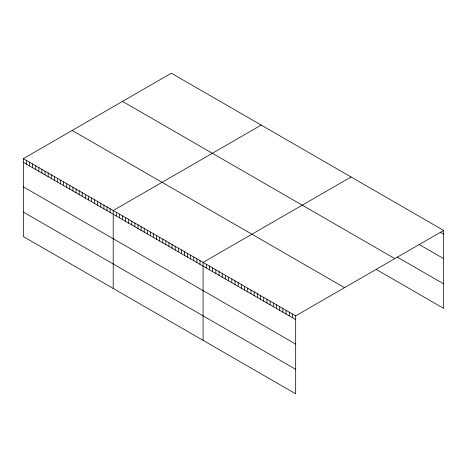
<?xml version="1.0" encoding="UTF-8"?>
<svg xmlns="http://www.w3.org/2000/svg" width="467" height="467" viewBox="0 0 467 467"><rect width="100%" height="100%" fill="white"/><g stroke="black" fill="none" stroke-linecap="round" stroke-linejoin="round"><path stroke-width="0.7" d="M23.35 158.64L295.669 315.861L295.669 393.798L23.35 236.576L23.35 158.64L171.331 73.202L443.65 230.424L443.65 308.36L376.606 269.652M261.199 125.086L113.212 210.524L113.212 288.454M351.061 176.97L203.081 262.407L203.081 340.338M295.669 315.861L443.65 230.424M440.457 232.286L443.65 234.13M419.173 244.492L443.65 258.625M397.359 257.136L443.65 283.866M122.5 101.397L394.813 258.619M72.187 130.445L344.5 287.666M23.35 162.347L295.669 319.568M23.35 186.841L295.669 344.062M23.35 212.076L295.669 369.298M292.476 314.017L292.476 317.723M289.283 312.178L289.283 315.879M286.09 310.333L286.09 314.04M282.897 308.489L282.897 312.195M279.704 306.644L279.704 310.351M276.511 304.805L276.511 308.506M273.318 302.96L273.318 306.667M270.124 301.116L270.124 304.823M266.931 299.271L266.931 302.978M263.738 297.432L263.738 301.133M260.551 295.588L260.551 299.294M257.358 293.743L257.358 297.45M254.165 291.898L254.165 295.605M250.972 290.06L250.972 293.761M247.779 288.215L247.779 291.916M244.585 286.37L244.585 290.077M241.392 284.526L241.392 288.232M238.199 282.681L238.199 286.388M235.006 280.842L235.006 284.543M231.813 278.997L231.813 282.704M228.62 277.153L228.62 280.86M225.427 275.308L225.427 279.015M222.234 273.469L222.234 277.17M219.041 271.625L219.041 275.332M215.853 269.78L215.853 273.487M212.66 267.935L212.66 271.642M209.467 266.097L209.467 269.798M206.274 264.252L206.274 267.959M199.981 260.621L199.981 264.322M196.881 258.829L196.881 262.536M193.782 257.043L193.782 260.744M190.682 255.251L190.682 258.957M187.588 253.464L187.588 257.165M184.488 251.672L184.488 255.379M181.389 249.886L181.389 253.587M178.289 248.094L178.289 251.801M175.189 246.307L175.189 250.008M172.09 244.515L172.09 248.222M168.996 242.729L168.996 246.43M165.896 240.937L165.896 244.644M162.796 239.151L162.796 242.858M159.696 237.359L159.696 241.065M156.597 235.572L156.597 239.279M153.497 233.78L153.497 237.487M150.403 231.994L150.403 235.701M147.303 230.202L147.303 233.909M144.204 228.416L144.204 232.122M141.104 226.623L141.104 230.33M138.004 224.837L138.004 228.544M134.905 223.045L134.905 226.752M131.805 221.259L131.805 224.966M128.711 219.472L128.711 223.173M125.611 217.68L125.611 221.387M122.512 215.894L122.512 219.595M119.412 214.102L119.412 217.809M116.312 212.316L116.312 216.017M110.119 208.737L110.119 212.438M107.019 206.945L107.019 210.652M103.919 205.159L103.919 208.86M100.819 203.367L100.819 207.074M97.72 201.581L97.72 205.282M94.62 199.788L94.62 203.495M91.526 198.002L91.526 201.709M88.426 196.21L88.426 199.917M85.327 194.424L85.327 198.131M82.227 192.632L82.227 196.338M79.127 190.845L79.127 194.552M76.028 189.053L76.028 192.76M72.928 187.267L72.928 190.974M69.834 185.475L69.834 189.182M66.734 183.689L66.734 187.395M63.635 181.897L63.635 185.603M60.535 180.11L60.535 183.817M57.435 178.324L57.435 182.025M54.335 176.532L54.335 180.239M51.242 174.746L51.242 178.447M48.142 172.953L48.142 176.66M45.042 171.167L45.042 174.868M41.942 169.375L41.942 173.082M38.843 167.589L38.843 171.29M35.743 165.797L35.743 169.503M32.649 164.01L32.649 167.711M29.549 162.218L29.549 165.925M26.45 160.432L26.45 164.133"/></g></svg>
